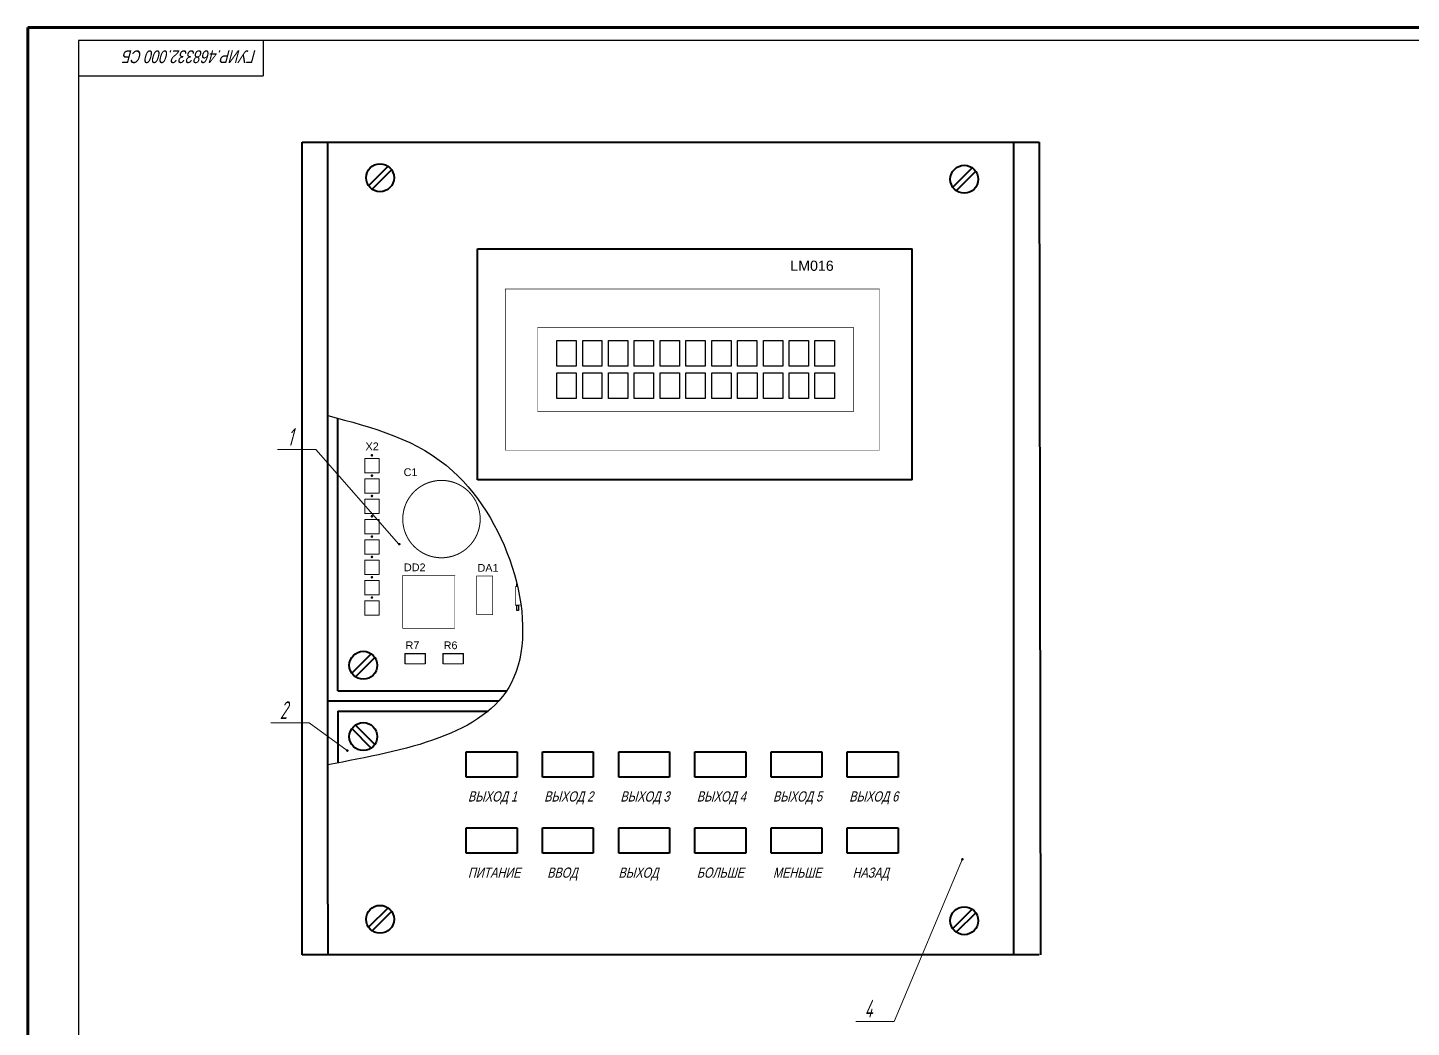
# Model space of a CAD drawing. Header units: millimetres. Extents: x 4478846 to 4492776, y 3796523 to 3799112.
# Drawn here: x 4485722 to 4486266, y 3797871 to 3798265 of the extents above; entities that cross this region are included whole.
import ezdxf
from ezdxf.enums import TextEntityAlignment as Align

# ---------------------------------------------------------------- set-up
doc = ezdxf.new("R2010")
doc.units = ezdxf.units.MM
doc.layers.get('0').update_dxf_attribs({"lineweight": 25})
for name, color, linetype, lineweight in [('1', 1, 'Continuous', 40), ('dim', 7, 'Continuous', 20), ('Рамка', 7, 'Continuous', 60)]:
    doc.layers.add(name, color=color, linetype=linetype, lineweight=lineweight)
for name, color, linetype in [('Mechanical16', 56, 'Continuous'), ('Mechanical4', 56, 'Continuous'), ('MultiLayer', 9, 'Continuous'), ('TopOverlay', 2, 'Continuous')]:
    doc.layers.add(name, color=color, linetype=linetype)
doc.styles.add('7', font='gostw.shx', dxfattribs={"width": 0.75, "oblique": 15, "height": 7})
doc.styles.add('ESKD', font='standarteskd.shx', dxfattribs={"width": 0.8, "oblique": 15})
doc.styles.get("Standard").update_dxf_attribs({"font": 'arial.ttf'})

msp = doc.modelspace()

# ---------------------------------------------------------------- linework, layer by layer
for p, q in [((4486556.7644, 3798259.5109), (4485741.7644, 3798259.5109)), ((4485741.7644, 3798259.5109), (4485741.7644, 3797675.5109)), ((4485814.53288, 3798245.5109), (4485814.53288, 3798259.5109)), ((4485741.7644, 3798245.5109), (4485814.51036, 3798245.5109))]:
    msp.add_line(p, q)
msp.add_spline([(4485839.86421, 3798111.76657), (4485889.15939, 3798089.90414), (4485912.1643, 3798006.60126), (4485839.86421, 3797974.23917)], degree=3)
at = {"layer": '1'}
for p, q in [((4485829.86421, 3797899.39844), (4485829.86421, 3798219.39844)), ((4485829.86421, 3798219.39844), (4485839.86421, 3798219.39844)), ((4485839.86421, 3798219.39844), (4486119.86421, 3798219.39844)), ((4485839.86421, 3798199.39844), (4485839.86421, 3798219.39844)), ((4486109.78525, 3798219.38013), (4486109.78525, 3797899.39844)), ((4486119.86421, 3798219.39844), (4486120.48921, 3797899.39844)), ((4485863.60637, 3798209.92981), (4485855.95784, 3798202.28129)), ((4485865.02058, 3798208.5156), (4485857.37205, 3798200.86707)), ((4486093.52848, 3798209.36463), (4486085.87995, 3798201.7161)), ((4486094.94269, 3798207.95042), (4486087.29416, 3798200.30189)), ((4485839.86421, 3797919.39844), (4485839.86421, 3798199.39844)), ((4485898.86256, 3798086.39844), (4485898.86256, 3798177.39844)), ((4485898.86256, 3798177.39844), (4486069.86256, 3798177.39844)), ((4486069.86256, 3798086.39844), (4486069.86256, 3798177.39844)), ((4485843.86421, 3798003.39844), (4485843.86421, 3798110.71332)), ((4486069.86256, 3798086.39844), (4485898.86256, 3798086.39844)), ((4485856.98137, 3798017.96468), (4485849.33284, 3798010.31615)), ((4485858.39558, 3798016.55047), (4485850.74705, 3798008.90194)), ((4485839.86421, 3797999.39844), (4485907.18718, 3797999.39844)), ((4485843.86421, 3798003.39844), (4485910.28788, 3798003.39844)), ((4485843.86421, 3797995.39844), (4485843.86421, 3797974.9926)), ((4485843.86421, 3797995.39844), (4485903.02161, 3797995.39844)), ((4485856.98137, 3797980.8322), (4485849.33284, 3797988.48073)), ((4485858.39558, 3797982.24641), (4485850.74705, 3797989.89494)), ((4485894.40072, 3797969.39844), (4485894.40072, 3797979.39844)), ((4485894.40072, 3797979.39844), (4485914.40072, 3797979.39844)), ((4485914.40072, 3797979.39844), (4485914.40072, 3797969.39844)), ((4485924.40072, 3797969.39844), (4485924.40072, 3797979.39844)), ((4485924.40072, 3797979.39844), (4485944.40072, 3797979.39844)), ((4485944.40072, 3797979.39844), (4485944.40072, 3797969.39844)), ((4485954.40072, 3797969.39844), (4485954.40072, 3797979.39844)), ((4485954.40072, 3797979.39844), (4485974.40072, 3797979.39844)), ((4485974.40072, 3797979.39844), (4485974.40072, 3797969.39844)), ((4485984.40072, 3797969.39844), (4485984.40072, 3797979.39844)), ((4485984.40072, 3797979.39844), (4486004.40072, 3797979.39844)), ((4486004.40072, 3797979.39844), (4486004.40072, 3797969.39844)), ((4486014.40072, 3797969.39844), (4486014.40072, 3797979.39844)), ((4486014.40072, 3797979.39844), (4486034.40072, 3797979.39844)), ((4486034.40072, 3797979.39844), (4486034.40072, 3797969.39844)), ((4486044.40072, 3797969.39844), (4486044.40072, 3797979.39844)), ((4486044.40072, 3797979.39844), (4486064.40072, 3797979.39844)), ((4486064.40072, 3797979.39844), (4486064.40072, 3797969.39844)), ((4485914.40072, 3797969.39844), (4485894.40072, 3797969.39844)), ((4485944.40072, 3797969.39844), (4485924.40072, 3797969.39844)), ((4485974.40072, 3797969.39844), (4485954.40072, 3797969.39844)), ((4486004.40072, 3797969.39844), (4485984.40072, 3797969.39844)), ((4486034.40072, 3797969.39844), (4486014.40072, 3797969.39844)), ((4486064.40072, 3797969.39844), (4486044.40072, 3797969.39844)), ((4485894.40072, 3797939.39844), (4485894.40072, 3797949.39844)), ((4485894.40072, 3797949.39844), (4485914.40072, 3797949.39844)), ((4485914.40072, 3797949.39844), (4485914.40072, 3797939.39844)), ((4485924.40072, 3797939.39844), (4485924.40072, 3797949.39844)), ((4485924.40072, 3797949.39844), (4485944.40072, 3797949.39844)), ((4485944.40072, 3797949.39844), (4485944.40072, 3797939.39844)), ((4485954.40072, 3797939.39844), (4485954.40072, 3797949.39844)), ((4485954.40072, 3797949.39844), (4485974.40072, 3797949.39844)), ((4485974.40072, 3797949.39844), (4485974.40072, 3797939.39844)), ((4485984.40072, 3797939.39844), (4485984.40072, 3797949.39844)), ((4485984.40072, 3797949.39844), (4486004.40072, 3797949.39844)), ((4486004.40072, 3797949.39844), (4486004.40072, 3797939.39844)), ((4486014.40072, 3797939.39844), (4486014.40072, 3797949.39844)), ((4486014.40072, 3797949.39844), (4486034.40072, 3797949.39844)), ((4486034.40072, 3797949.39844), (4486034.40072, 3797939.39844)), ((4486044.40072, 3797939.39844), (4486044.40072, 3797949.39844)), ((4486044.40072, 3797949.39844), (4486064.40072, 3797949.39844)), ((4486064.40072, 3797949.39844), (4486064.40072, 3797939.39844)), ((4485914.40072, 3797939.39844), (4485894.40072, 3797939.39844)), ((4485944.40072, 3797939.39844), (4485924.40072, 3797939.39844)), ((4485974.40072, 3797939.39844), (4485954.40072, 3797939.39844)), ((4486004.40072, 3797939.39844), (4485984.40072, 3797939.39844)), ((4486034.40072, 3797939.39844), (4486014.40072, 3797939.39844)), ((4486064.40072, 3797939.39844), (4486044.40072, 3797939.39844)), ((4485839.86421, 3797919.39844), (4485839.86421, 3797899.39844)), ((4485863.60637, 3797917.93455), (4485855.95784, 3797910.28602)), ((4485865.02058, 3797916.52033), (4485857.37205, 3797908.8718)), ((4486093.52848, 3797917.36936), (4486085.87995, 3797909.72083)), ((4486094.94269, 3797915.95515), (4486087.29416, 3797908.30662)), ((4485839.86421, 3797899.39844), (4485829.86421, 3797899.39844)), ((4486119.86421, 3797899.39844), (4485839.86421, 3797899.39844))]:
    msp.add_line(p, q, dxfattribs=at)
for centre in [(4485860.48921, 3798205.39844), (4486090.41132, 3798204.83326), (4485853.86421, 3798013.43331), (4485853.86421, 3797985.36357), (4485860.48921, 3797913.40317), (4486090.41132, 3797912.83799)]:
    msp.add_circle(centre, 5.5, dxfattribs=at)
at = {"layer": 'dim'}
for p, q in [((4485820.1474, 3798098.37466), (4485835.1474, 3798098.37466)), ((4485867.80644, 3798061.14212), (4485835.1474, 3798098.37466)), ((4485817.53069, 3797990.80078), (4485832.53069, 3797990.80078)), ((4485847.54668, 3797979.91668), (4485832.53069, 3797990.80078)), ((4486089.78538, 3797937.21054), (4486062.79921, 3797873.22185)), ((4486047.79921, 3797873.22185), (4486062.79921, 3797873.22185))]:
    msp.add_line(p, q, dxfattribs=at)
at = {"layer": 'dim', "const_width": 0.5, "flags": 128}
for points in [[(4485867.80644, 3798061.14212, -1), (4485868.30644, 3798061.14212, -1)], [(4485847.34882, 3797979.84392, -1), (4485847.84882, 3797979.84392, -1)], [(4486089.44686, 3797937.01969, -1), (4486089.94686, 3797937.01969, -1)]]:
    msp.add_lwpolyline(points, format="xyb", close=True, dxfattribs=at)
at = {"layer": 'Mechanical16', "const_width": 0.05}
for points in [[(4485869.35926, 3798048.87842, 1), (4485869.40926, 3798048.87842, 1)], [(4485869.35926, 3798048.87842, 1), (4485869.40926, 3798048.87842, 1)], [(4485889.87921, 3798028.03843, 1), (4485889.92921, 3798028.03843, 1)], [(4485889.87921, 3798028.03843, 1), (4485889.92921, 3798028.03843, 1)]]:
    msp.add_lwpolyline(points, format="xyb", close=True, dxfattribs=at)
at = {"layer": 'Mechanical4'}
for p, q in [((4485930.0626, 3798131.15848), (4485930.0626, 3798141.29008)), ((4485930.0626, 3798141.29008), (4485937.6422, 3798141.29008)), ((4485930.0626, 3798131.15848), (4485930.0626, 3798141.29008)), ((4485930.0626, 3798141.29008), (4485937.6422, 3798141.29008)), ((4485937.6422, 3798141.29008), (4485937.6422, 3798131.15848)), ((4485937.6422, 3798141.29008), (4485937.6422, 3798131.15848)), ((4485940.2226, 3798131.15848), (4485940.2226, 3798141.27048)), ((4485940.2226, 3798141.27048), (4485947.7906, 3798141.27048)), ((4485940.2226, 3798131.15848), (4485940.2226, 3798141.27048)), ((4485940.2226, 3798141.27048), (4485947.7906, 3798141.27048)), ((4485947.7906, 3798141.27048), (4485947.7906, 3798131.15848)), ((4485947.7906, 3798141.27048), (4485947.7906, 3798131.15848)), ((4485950.3826, 3798131.15848), (4485950.3826, 3798141.27308)), ((4485950.3826, 3798141.27308), (4485957.9684, 3798141.27308)), ((4485950.3826, 3798131.15848), (4485950.3826, 3798141.27308)), ((4485950.3826, 3798141.27308), (4485957.9684, 3798141.27308)), ((4485957.9684, 3798141.27308), (4485957.9684, 3798131.15848)), ((4485957.9684, 3798141.27308), (4485957.9684, 3798131.15848)), ((4485960.5426, 3798131.15848), (4485960.5426, 3798141.27588)), ((4485960.5426, 3798141.27588), (4485968.14488, 3798141.27588)), ((4485960.5426, 3798131.15848), (4485960.5426, 3798141.27588)), ((4485960.5426, 3798141.27588), (4485968.14488, 3798141.27588)), ((4485968.14488, 3798141.27588), (4485968.14488, 3798131.15848)), ((4485968.14488, 3798141.27588), (4485968.14488, 3798131.15848)), ((4485970.7026, 3798131.15848), (4485970.7026, 3798141.30908)), ((4485970.7026, 3798141.30908), (4485978.32182, 3798141.30908)), ((4485970.7026, 3798131.15848), (4485970.7026, 3798141.30908)), ((4485970.7026, 3798141.30908), (4485978.32182, 3798141.30908)), ((4485978.32182, 3798141.30908), (4485978.32182, 3798131.15848)), ((4485978.32182, 3798141.30908), (4485978.32182, 3798131.15848)), ((4485980.8626, 3798131.15848), (4485980.8626, 3798141.26468)), ((4485980.8626, 3798141.26468), (4485988.49604, 3798141.26468)), ((4485980.8626, 3798131.15848), (4485980.8626, 3798141.26468)), ((4485980.8626, 3798141.26468), (4485988.49604, 3798141.26468)), ((4485988.49604, 3798141.26468), (4485988.49604, 3798131.15848)), ((4485988.49604, 3798141.26468), (4485988.49604, 3798131.15848)), ((4485991.0226, 3798131.15848), (4485991.0226, 3798141.30568)), ((4485991.0226, 3798141.30568), (4485998.6501, 3798141.30568)), ((4485991.0226, 3798131.15848), (4485991.0226, 3798141.30568)), ((4485991.0226, 3798141.30568), (4485998.6501, 3798141.30568)), ((4485998.6501, 3798141.30568), (4485998.6501, 3798131.15848)), ((4485998.6501, 3798141.30568), (4485998.6501, 3798131.15848)), ((4486001.1826, 3798131.15848), (4486001.1826, 3798141.30988)), ((4486001.1826, 3798141.30988), (4486008.8106, 3798141.30988)), ((4486001.1826, 3798131.15848), (4486001.1826, 3798141.30988)), ((4486001.1826, 3798141.30988), (4486008.8106, 3798141.30988)), ((4486008.8106, 3798141.30988), (4486008.8106, 3798131.15848)), ((4486008.8106, 3798141.30988), (4486008.8106, 3798131.15848)), ((4486011.3426, 3798131.15848), (4486011.3426, 3798141.30188)), ((4486011.3426, 3798141.30188), (4486018.98339, 3798141.30188)), ((4486011.3426, 3798131.15848), (4486011.3426, 3798141.30188)), ((4486011.3426, 3798141.30188), (4486018.98339, 3798141.30188)), ((4486018.98339, 3798141.30188), (4486018.98339, 3798131.15848)), ((4486018.98339, 3798141.30188), (4486018.98339, 3798131.15848)), ((4486021.5026, 3798131.15848), (4486021.5026, 3798141.29848)), ((4486021.5026, 3798141.29848), (4486029.1544, 3798141.29848)), ((4486021.5026, 3798131.15848), (4486021.5026, 3798141.29848)), ((4486021.5026, 3798141.29848), (4486029.1544, 3798141.29848)), ((4486029.1544, 3798141.29848), (4486029.1544, 3798131.15848)), ((4486029.1544, 3798141.29848), (4486029.1544, 3798131.15848)), ((4486031.6626, 3798131.15848), (4486031.6626, 3798141.28668)), ((4486031.6626, 3798141.28668), (4486039.3434, 3798141.28668)), ((4486031.6626, 3798131.15848), (4486031.6626, 3798141.28668)), ((4486031.6626, 3798141.28668), (4486039.3434, 3798141.28668)), ((4486039.3434, 3798141.28668), (4486039.3434, 3798131.15848)), ((4486039.3434, 3798141.28668), (4486039.3434, 3798131.15848)), ((4485937.6422, 3798131.15848), (4485930.0626, 3798131.15848)), ((4485937.6422, 3798131.15848), (4485930.0626, 3798131.15848)), ((4485947.7906, 3798131.15848), (4485940.2226, 3798131.15848)), ((4485947.7906, 3798131.15848), (4485940.2226, 3798131.15848)), ((4485957.9684, 3798131.15848), (4485950.3826, 3798131.15848)), ((4485957.9684, 3798131.15848), (4485950.3826, 3798131.15848)), ((4485968.14488, 3798131.15848), (4485960.5426, 3798131.15848)), ((4485968.14488, 3798131.15848), (4485960.5426, 3798131.15848)), ((4485978.32182, 3798131.15848), (4485970.7026, 3798131.15848)), ((4485978.32182, 3798131.15848), (4485970.7026, 3798131.15848)), ((4485988.49604, 3798131.15848), (4485980.8626, 3798131.15848)), ((4485988.49604, 3798131.15848), (4485980.8626, 3798131.15848)), ((4485998.6501, 3798131.15848), (4485991.0226, 3798131.15848)), ((4485998.6501, 3798131.15848), (4485991.0226, 3798131.15848)), ((4486008.8106, 3798131.15848), (4486001.1826, 3798131.15848)), ((4486008.8106, 3798131.15848), (4486001.1826, 3798131.15848)), ((4486018.98339, 3798131.15848), (4486011.3426, 3798131.15848)), ((4486018.98339, 3798131.15848), (4486011.3426, 3798131.15848)), ((4486029.1544, 3798131.15848), (4486021.5026, 3798131.15848)), ((4486029.1544, 3798131.15848), (4486021.5026, 3798131.15848)), ((4486039.3434, 3798131.15848), (4486031.6626, 3798131.15848)), ((4486039.3434, 3798131.15848), (4486031.6626, 3798131.15848)), ((4485930.0626, 3798118.45848), (4485930.0626, 3798128.58208)), ((4485930.0626, 3798128.58208), (4485937.6462, 3798128.58208)), ((4485930.0626, 3798118.45848), (4485930.0626, 3798128.58208)), ((4485930.0626, 3798128.58208), (4485937.6462, 3798128.58208)), ((4485937.6462, 3798128.58208), (4485937.6462, 3798118.45848)), ((4485937.6462, 3798128.58208), (4485937.6462, 3798118.45848)), ((4485940.2226, 3798118.45848), (4485940.2226, 3798128.57688)), ((4485940.2226, 3798128.57688), (4485947.8108, 3798128.57688)), ((4485940.2226, 3798118.45848), (4485940.2226, 3798128.57688)), ((4485940.2226, 3798128.57688), (4485947.8108, 3798128.57688)), ((4485947.8108, 3798128.57688), (4485947.8108, 3798118.45848)), ((4485947.8108, 3798128.57688), (4485947.8108, 3798118.45848)), ((4485950.3826, 3798118.45848), (4485950.3826, 3798128.60388)), ((4485950.3826, 3798128.60388), (4485957.9948, 3798128.60388)), ((4485950.3826, 3798118.45848), (4485950.3826, 3798128.60388)), ((4485950.3826, 3798128.60388), (4485957.9948, 3798128.60388)), ((4485957.9948, 3798128.60388), (4485957.9948, 3798118.45848)), ((4485957.9948, 3798128.60388), (4485957.9948, 3798118.45848)), ((4485960.5426, 3798118.45848), (4485960.5426, 3798128.55808)), ((4485960.5426, 3798128.55808), (4485968.14486, 3798128.55808)), ((4485960.5426, 3798118.45848), (4485960.5426, 3798128.55808)), ((4485960.5426, 3798128.55808), (4485968.14486, 3798128.55808)), ((4485968.14486, 3798128.55808), (4485968.14486, 3798118.45848)), ((4485968.14486, 3798128.55808), (4485968.14486, 3798118.45848)), ((4485970.7026, 3798118.45848), (4485970.7026, 3798128.56248)), ((4485970.7026, 3798128.56248), (4485978.3193, 3798128.56248)), ((4485970.7026, 3798118.45848), (4485970.7026, 3798128.56248)), ((4485970.7026, 3798128.56248), (4485978.3193, 3798128.56248)), ((4485978.3193, 3798128.56248), (4485978.3193, 3798118.45848)), ((4485978.3193, 3798128.56248), (4485978.3193, 3798118.45848)), ((4485980.8626, 3798118.45848), (4485980.8626, 3798128.54388)), ((4485980.8626, 3798128.54388), (4485988.49576, 3798128.54388)), ((4485980.8626, 3798118.45848), (4485980.8626, 3798128.54388)), ((4485980.8626, 3798128.54388), (4485988.49576, 3798128.54388)), ((4485988.49576, 3798128.54388), (4485988.49576, 3798118.45848)), ((4485988.49576, 3798128.54388), (4485988.49576, 3798118.45848)), ((4485991.0226, 3798118.45848), (4485991.0226, 3798128.54748)), ((4485991.0226, 3798128.54748), (4485998.6718, 3798128.54748)), ((4485991.0226, 3798118.45848), (4485991.0226, 3798128.54748)), ((4485991.0226, 3798128.54748), (4485998.6718, 3798128.54748)), ((4485998.6718, 3798128.54748), (4485998.6718, 3798118.45848)), ((4485998.6718, 3798128.54748), (4485998.6718, 3798118.45848)), ((4486001.1826, 3798118.45848), (4486001.1826, 3798128.54608)), ((4486001.1826, 3798128.54608), (4486008.8494, 3798128.54608)), ((4486001.1826, 3798118.45848), (4486001.1826, 3798128.54608)), ((4486001.1826, 3798128.54608), (4486008.8494, 3798128.54608)), ((4486008.8494, 3798128.54608), (4486008.8494, 3798118.45848)), ((4486008.8494, 3798128.54608), (4486008.8494, 3798118.45848)), ((4486011.3426, 3798118.45848), (4486011.3426, 3798128.61328)), ((4486011.3426, 3798128.61328), (4486018.9672, 3798128.61328)), ((4486011.3426, 3798118.45848), (4486011.3426, 3798128.61328)), ((4486011.3426, 3798128.61328), (4486018.9672, 3798128.61328)), ((4486018.9672, 3798128.61328), (4486018.9672, 3798118.45848)), ((4486018.9672, 3798128.61328), (4486018.9672, 3798118.45848)), ((4486021.5026, 3798118.45848), (4486021.5026, 3798128.57428)), ((4486021.5026, 3798128.57428), (4486029.172, 3798128.57428)), ((4486021.5026, 3798118.45848), (4486021.5026, 3798128.57428)), ((4486021.5026, 3798128.57428), (4486029.172, 3798128.57428)), ((4486029.172, 3798128.57428), (4486029.172, 3798118.45848)), ((4486029.172, 3798128.57428), (4486029.172, 3798118.45848)), ((4486031.6626, 3798118.45848), (4486031.6626, 3798128.59108)), ((4486031.6626, 3798128.59108), (4486039.31959, 3798128.59108)), ((4486031.6626, 3798118.45848), (4486031.6626, 3798128.59108)), ((4486031.6626, 3798128.59108), (4486039.31959, 3798128.59108)), ((4486039.31959, 3798128.59108), (4486039.31959, 3798118.45848)), ((4486039.31959, 3798128.59108), (4486039.31959, 3798118.45848)), ((4485937.6462, 3798118.45848), (4485930.0626, 3798118.45848)), ((4485937.6462, 3798118.45848), (4485930.0626, 3798118.45848)), ((4485947.8108, 3798118.45848), (4485940.2226, 3798118.45848)), ((4485947.8108, 3798118.45848), (4485940.2226, 3798118.45848)), ((4485957.9948, 3798118.45848), (4485950.3826, 3798118.45848)), ((4485957.9948, 3798118.45848), (4485950.3826, 3798118.45848)), ((4485968.14486, 3798118.45848), (4485960.5426, 3798118.45848)), ((4485968.14486, 3798118.45848), (4485960.5426, 3798118.45848)), ((4485978.3193, 3798118.45848), (4485970.7026, 3798118.45848)), ((4485978.3193, 3798118.45848), (4485970.7026, 3798118.45848)), ((4485988.49576, 3798118.45848), (4485980.8626, 3798118.45848)), ((4485988.49576, 3798118.45848), (4485980.8626, 3798118.45848)), ((4485998.6718, 3798118.45848), (4485991.0226, 3798118.45848)), ((4485998.6718, 3798118.45848), (4485991.0226, 3798118.45848)), ((4486008.8494, 3798118.45848), (4486001.1826, 3798118.45848)), ((4486008.8494, 3798118.45848), (4486001.1826, 3798118.45848)), ((4486018.9672, 3798118.45848), (4486011.3426, 3798118.45848)), ((4486018.9672, 3798118.45848), (4486011.3426, 3798118.45848)), ((4486029.172, 3798118.45848), (4486021.5026, 3798118.45848)), ((4486029.172, 3798118.45848), (4486021.5026, 3798118.45848)), ((4486039.31959, 3798118.45848), (4486031.6626, 3798118.45848)), ((4486039.31959, 3798118.45848), (4486031.6626, 3798118.45848))]:
    msp.add_line(p, q, dxfattribs=at)
at = {"layer": 'Mechanical4', "const_width": 0.254}
for points in [[(4485909.7426, 3798161.63845), (4486057.0626, 3798161.63845)], [(4485909.7426, 3798098.13845), (4485909.7426, 3798161.63845)], [(4485909.7426, 3798161.63845), (4486057.0626, 3798161.63845)], [(4485909.7426, 3798098.13845), (4485909.7426, 3798161.63845)], [(4486057.0626, 3798098.13845), (4486057.0626, 3798161.63845)], [(4486057.0626, 3798098.13845), (4486057.0626, 3798161.63845)], [(4485922.4426, 3798146.39845), (4486046.9026, 3798146.39845)], [(4485922.4426, 3798113.37845), (4485922.4426, 3798146.39845)], [(4485922.4426, 3798146.39845), (4486046.9026, 3798146.39845)], [(4485922.4426, 3798113.37845), (4485922.4426, 3798146.39845)], [(4486046.9026, 3798113.37845), (4486046.9026, 3798146.39845)], [(4486046.9026, 3798113.37845), (4486046.9026, 3798146.39845)], [(4485922.4426, 3798113.37845), (4486046.9026, 3798113.37845)], [(4485922.4426, 3798113.37845), (4486046.9026, 3798113.37845)], [(4485909.7426, 3798098.13845), (4486057.0626, 3798098.13845)], [(4485909.7426, 3798098.13845), (4486057.0626, 3798098.13845)]]:
    msp.add_lwpolyline(points, dxfattribs=at)
at = {"layer": 'Mechanical4', "const_width": 0.127}
for points in [[(4485909.6791, 3798161.63845, 1), (4485909.8061, 3798161.63845, 1)], [(4485909.6791, 3798161.63845, 1), (4485909.8061, 3798161.63845, 1)], [(4485909.6791, 3798161.63845, 1), (4485909.8061, 3798161.63845, 1)], [(4485909.6791, 3798161.63845, 1), (4485909.8061, 3798161.63845, 1)], [(4486056.9991, 3798161.63845, 1), (4486057.1261, 3798161.63845, 1)], [(4486056.9991, 3798161.63845, 1), (4486057.1261, 3798161.63845, 1)], [(4486056.9991, 3798161.63845, 1), (4486057.1261, 3798161.63845, 1)], [(4486056.9991, 3798161.63845, 1), (4486057.1261, 3798161.63845, 1)], [(4485922.3791, 3798146.39845, 1), (4485922.5061, 3798146.39845, 1)], [(4485922.3791, 3798146.39845, 1), (4485922.5061, 3798146.39845, 1)], [(4485922.3791, 3798146.39845, 1), (4485922.5061, 3798146.39845, 1)], [(4485922.3791, 3798146.39845, 1), (4485922.5061, 3798146.39845, 1)], [(4486046.8391, 3798146.39845, 1), (4486046.9661, 3798146.39845, 1)], [(4486046.8391, 3798146.39845, 1), (4486046.9661, 3798146.39845, 1)], [(4486046.8391, 3798146.39845, 1), (4486046.9661, 3798146.39845, 1)], [(4486046.8391, 3798146.39845, 1), (4486046.9661, 3798146.39845, 1)], [(4485922.3791, 3798113.37845, 1), (4485922.5061, 3798113.37845, 1)], [(4485922.3791, 3798113.37845, 1), (4485922.5061, 3798113.37845, 1)], [(4485922.3791, 3798113.37845, 1), (4485922.5061, 3798113.37845, 1)], [(4485922.3791, 3798113.37845, 1), (4485922.5061, 3798113.37845, 1)], [(4486046.8391, 3798113.37845, 1), (4486046.9661, 3798113.37845, 1)], [(4486046.8391, 3798113.37845, 1), (4486046.9661, 3798113.37845, 1)], [(4486046.8391, 3798113.37845, 1), (4486046.9661, 3798113.37845, 1)], [(4486046.8391, 3798113.37845, 1), (4486046.9661, 3798113.37845, 1)], [(4485909.6791, 3798098.13845, 1), (4485909.8061, 3798098.13845, 1)], [(4485909.6791, 3798098.13845, 1), (4485909.8061, 3798098.13845, 1)], [(4485909.6791, 3798098.13845, 1), (4485909.8061, 3798098.13845, 1)], [(4485909.6791, 3798098.13845, 1), (4485909.8061, 3798098.13845, 1)], [(4486056.9991, 3798098.13845, 1), (4486057.1261, 3798098.13845, 1)], [(4486056.9991, 3798098.13845, 1), (4486057.1261, 3798098.13845, 1)], [(4486056.9991, 3798098.13845, 1), (4486057.1261, 3798098.13845, 1)], [(4486056.9991, 3798098.13845, 1), (4486057.1261, 3798098.13845, 1)]]:
    msp.add_lwpolyline(points, format="xyb", close=True, dxfattribs=at)
at = {"layer": 'TopOverlay'}
for p, q in [((4485914.28861, 3798044.47444), (4485914.28861, 3798045.68535)), ((4485914.28861, 3798044.47444), (4485914.28861, 3798045.68535)), ((4485914.57469, 3798044.47444), (4485914.28861, 3798044.47444)), ((4485914.57469, 3798044.47444), (4485914.28861, 3798044.47444)), ((4485914.28861, 3798035.02564), (4485914.28861, 3798037.05764)), ((4485914.28861, 3798037.05764), (4485914.99981, 3798037.05764)), ((4485914.28861, 3798035.02564), (4485914.28861, 3798037.05764)), ((4485914.28861, 3798037.05764), (4485914.99981, 3798037.05764)), ((4485914.99981, 3798035.02564), (4485914.28861, 3798035.02564)), ((4485914.99981, 3798035.02564), (4485914.28861, 3798035.02564)), ((4485914.99981, 3798037.05764), (4485914.99981, 3798035.02564)), ((4485914.99981, 3798037.05764), (4485914.99981, 3798035.02564))]:
    msp.add_line(p, q, dxfattribs=at)
for points, const_width in [([(4485854.4642, 3798089.19848), (4485854.4642, 3798094.79847)], 0.4), ([(4485854.4642, 3798094.79847), (4485860.06419, 3798094.79847)], 0.4), ([(4485860.06419, 3798089.19848), (4485860.06419, 3798094.79847)], 0.4), ([(4485854.4642, 3798089.19848), (4485860.06419, 3798089.19848)], 0.4), ([(4485854.4642, 3798086.79848), (4485860.06419, 3798086.79848)], 0.4), ([(4485854.4642, 3798081.19839), (4485854.4642, 3798086.79848)], 0.4), ([(4485860.06419, 3798081.1985), (4485860.06419, 3798086.79848)], 0.4), ([(4485854.4642, 3798081.1985), (4485860.06419, 3798081.1985)], 0.4), ([(4485854.4642, 3798078.7984), (4485860.06419, 3798078.7984)], 0.4), ([(4485854.4642, 3798073.19841), (4485854.4642, 3798078.7984)], 0.4), ([(4485860.06419, 3798073.19841), (4485860.06419, 3798078.7984)], 0.4), ([(4485854.4642, 3798073.19841), (4485860.06419, 3798073.19841)], 0.4), ([(4485854.4642, 3798070.79841), (4485860.06419, 3798070.79841)], 0.4), ([(4485854.4642, 3798065.19843), (4485854.4642, 3798070.79841)], 0.4), ([(4485860.06419, 3798065.19843), (4485860.06419, 3798070.79841)], 0.4), ([(4485854.4642, 3798065.19843), (4485860.06419, 3798065.19843)], 0.4), ([(4485854.4642, 3798062.79843), (4485860.06419, 3798062.79843)], 0.4), ([(4485854.4642, 3798057.19844), (4485854.4642, 3798062.79843)], 0.4), ([(4485860.06419, 3798057.19844), (4485860.06419, 3798062.79843)], 0.4), ([(4485854.4642, 3798057.19844), (4485860.06419, 3798057.19844)], 0.4), ([(4485854.4642, 3798049.19846), (4485854.4642, 3798054.79845)], 0.4), ([(4485854.4642, 3798054.79845), (4485860.06419, 3798054.79845)], 0.4), ([(4485860.06419, 3798049.19846), (4485860.06419, 3798054.79845)], 0.4), ([(4485854.4642, 3798049.19846), (4485860.06419, 3798049.19846)], 0.4), ([(4485869.38426, 3798048.87842), (4485889.90421, 3798048.87842)], 0.254), ([(4485869.38426, 3798028.03843), (4485869.38426, 3798048.87842)], 0.254), ([(4485889.90421, 3798028.03843), (4485889.90421, 3798048.87842)], 0.254), ([(4485898.45425, 3798033.37842), (4485898.45425, 3798048.61842)], 0.254), ([(4485898.45425, 3798048.61842), (4485904.80425, 3798048.61842)], 0.254), ([(4485904.80425, 3798033.37842), (4485904.80425, 3798048.61842)], 0.254), ([(4485854.4642, 3798041.19847), (4485854.4642, 3798046.79846)], 0.4), ([(4485854.4642, 3798046.79846), (4485860.06419, 3798046.79846)], 0.4), ([(4485860.06419, 3798041.19847), (4485860.06419, 3798046.79846)], 0.4), ([(4485913.73022, 3798037.16008), (4485913.73022, 3798044.37205)], 0.254), ([(4485913.73022, 3798044.37205), (4485914.59807, 3798044.37205)], 0.254), ([(4485913.73022, 3798044.37205), (4485914.59807, 3798044.37205)], 0.254), ([(4485854.4642, 3798041.19847), (4485860.06419, 3798041.19847)], 0.4), ([(4485854.4642, 3798033.19849), (4485854.4642, 3798038.79848)], 0.4), ([(4485854.4642, 3798038.79848), (4485860.06419, 3798038.79848)], 0.4), ([(4485860.06419, 3798033.19849), (4485860.06419, 3798038.79848)], 0.4), ([(4485854.4642, 3798033.19849), (4485860.06419, 3798033.19849)], 0.4), ([(4485898.45425, 3798033.37842), (4485904.80425, 3798033.37842)], 0.254), ([(4485913.73022, 3798037.16008), (4485915.91846, 3798037.16008)], 0.254), ([(4485913.73022, 3798037.16008), (4485915.91846, 3798037.16008)], 0.254), ([(4485869.38426, 3798028.03843), (4485889.90421, 3798028.03843)], 0.254), ([(4485870.26422, 3798017.99842), (4485878.2642, 3798017.99842)], 0.508), ([(4485870.26422, 3798013.99843), (4485870.26422, 3798017.99842)], 0.508), ([(4485878.2642, 3798013.99843), (4485878.2642, 3798017.99842)], 0.508), ([(4485885.26424, 3798017.99842), (4485893.26422, 3798017.99842)], 0.508), ([(4485885.26424, 3798013.99843), (4485885.26424, 3798017.99842)], 0.508), ([(4485893.26422, 3798013.99843), (4485893.26422, 3798017.99842)], 0.508), ([(4485870.26422, 3798013.99843), (4485878.2642, 3798013.99843)], 0.508), ([(4485885.26424, 3798013.99843), (4485893.26422, 3798013.99843)], 0.508)]:
    msp.add_lwpolyline(points, dxfattribs=dict(at, const_width=const_width))
for points, const_width in [([(4485854.3642, 3798094.79847, 1), (4485854.5642, 3798094.79847, 1)], 0.2), ([(4485854.3642, 3798094.79847, 1), (4485854.5642, 3798094.79847, 1)], 0.2), ([(4485857.51421, 3798096.09844, 1), (4485857.0142, 3798096.09844, 1)], 0.5), ([(4485856.88921, 3798096.09844, 1), (4485857.1392, 3798096.09844, 1)], 0.25), ([(4485857.38921, 3798096.09844, 1), (4485857.63921, 3798096.09844, 1)], 0.25), ([(4485859.96419, 3798094.79847, 1), (4485860.16419, 3798094.79847, 1)], 0.2), ([(4485859.96419, 3798094.79847, 1), (4485860.16419, 3798094.79847, 1)], 0.2), ([(4485854.3642, 3798089.19848, 1), (4485854.5642, 3798089.19848, 1)], 0.2), ([(4485854.3642, 3798089.19848, 1), (4485854.5642, 3798089.19848, 1)], 0.2), ([(4485854.3642, 3798086.79848, 1), (4485854.5642, 3798086.79848, 1)], 0.2), ([(4485854.3642, 3798086.79848, 1), (4485854.5642, 3798086.79848, 1)], 0.2), ([(4485857.51421, 3798088.09844, 1), (4485857.0142, 3798088.09844, 1)], 0.5), ([(4485856.88921, 3798088.09844, 1), (4485857.1392, 3798088.09844, 1)], 0.25), ([(4485857.38921, 3798088.09844, 1), (4485857.63921, 3798088.09844, 1)], 0.25), ([(4485859.96419, 3798089.19848, 1), (4485860.16419, 3798089.19848, 1)], 0.2), ([(4485859.96419, 3798089.19848, 1), (4485860.16419, 3798089.19848, 1)], 0.2), ([(4485859.96419, 3798086.79848, 1), (4485860.16419, 3798086.79848, 1)], 0.2), ([(4485859.96419, 3798086.79848, 1), (4485860.16419, 3798086.79848, 1)], 0.2), ([(4485899.88421, 3798070.99844, 1), (4485869.40421, 3798070.99844, 1)], 0.4), ([(4485854.3642, 3798081.1985, 1), (4485854.5642, 3798081.1985, 1)], 0.2), ([(4485854.3642, 3798081.19839, 1), (4485854.5642, 3798081.19839, 1)], 0.2), ([(4485859.96419, 3798081.1985, 1), (4485860.16419, 3798081.1985, 1)], 0.2), ([(4485859.96419, 3798081.1985, 1), (4485860.16419, 3798081.1985, 1)], 0.2), ([(4485854.3642, 3798078.7984, 1), (4485854.5642, 3798078.7984, 1)], 0.2), ([(4485854.3642, 3798078.7984, 1), (4485854.5642, 3798078.7984, 1)], 0.2), ([(4485857.51421, 3798080.09844, 1), (4485857.0142, 3798080.09844, 1)], 0.5), ([(4485856.88921, 3798080.09844, 1), (4485857.1392, 3798080.09844, 1)], 0.25), ([(4485857.38921, 3798080.09844, 1), (4485857.63921, 3798080.09844, 1)], 0.25), ([(4485859.96419, 3798078.7984, 1), (4485860.16419, 3798078.7984, 1)], 0.2), ([(4485859.96419, 3798078.7984, 1), (4485860.16419, 3798078.7984, 1)], 0.2), ([(4485854.3642, 3798073.19841, 1), (4485854.5642, 3798073.19841, 1)], 0.2), ([(4485854.3642, 3798073.19841, 1), (4485854.5642, 3798073.19841, 1)], 0.2), ([(4485854.3642, 3798070.79841, 1), (4485854.5642, 3798070.79841, 1)], 0.2), ([(4485854.3642, 3798070.79841, 1), (4485854.5642, 3798070.79841, 1)], 0.2), ([(4485857.51421, 3798072.09844, 1), (4485857.0142, 3798072.09844, 1)], 0.5), ([(4485856.88921, 3798072.09844, 1), (4485857.1392, 3798072.09844, 1)], 0.25), ([(4485857.38921, 3798072.09844, 1), (4485857.63921, 3798072.09844, 1)], 0.25), ([(4485859.96419, 3798073.19841, 1), (4485860.16419, 3798073.19841, 1)], 0.2), ([(4485859.96419, 3798073.19841, 1), (4485860.16419, 3798073.19841, 1)], 0.2), ([(4485859.96419, 3798070.79841, 1), (4485860.16419, 3798070.79841, 1)], 0.2), ([(4485859.96419, 3798070.79841, 1), (4485860.16419, 3798070.79841, 1)], 0.2), ([(4485869.30421, 3798070.99844, 1), (4485869.50421, 3798070.99844, 1)], 0.2), ([(4485899.78421, 3798070.99844, 1), (4485899.98421, 3798070.99844, 1)], 0.2), ([(4485854.3642, 3798065.19843, 1), (4485854.5642, 3798065.19843, 1)], 0.2), ([(4485854.3642, 3798065.19843, 1), (4485854.5642, 3798065.19843, 1)], 0.2), ([(4485859.96419, 3798065.19843, 1), (4485860.16419, 3798065.19843, 1)], 0.2), ([(4485859.96419, 3798065.19843, 1), (4485860.16419, 3798065.19843, 1)], 0.2), ([(4485854.3642, 3798062.79843, 1), (4485854.5642, 3798062.79843, 1)], 0.2), ([(4485854.3642, 3798062.79843, 1), (4485854.5642, 3798062.79843, 1)], 0.2), ([(4485857.51421, 3798064.09844, 1), (4485857.0142, 3798064.09844, 1)], 0.5), ([(4485856.88921, 3798064.09844, 1), (4485857.1392, 3798064.09844, 1)], 0.25), ([(4485857.38921, 3798064.09844, 1), (4485857.63921, 3798064.09844, 1)], 0.25), ([(4485859.96419, 3798062.79843, 1), (4485860.16419, 3798062.79843, 1)], 0.2), ([(4485859.96419, 3798062.79843, 1), (4485860.16419, 3798062.79843, 1)], 0.2), ([(4485854.3642, 3798057.19844, 1), (4485854.5642, 3798057.19844, 1)], 0.2), ([(4485854.3642, 3798057.19844, 1), (4485854.5642, 3798057.19844, 1)], 0.2), ([(4485854.3642, 3798054.79845, 1), (4485854.5642, 3798054.79845, 1)], 0.2), ([(4485854.3642, 3798054.79845, 1), (4485854.5642, 3798054.79845, 1)], 0.2), ([(4485857.51421, 3798056.09844, 1), (4485857.0142, 3798056.09844, 1)], 0.5), ([(4485856.88921, 3798056.09844, 1), (4485857.1392, 3798056.09844, 1)], 0.25), ([(4485857.38921, 3798056.09844, 1), (4485857.63921, 3798056.09844, 1)], 0.25), ([(4485859.96419, 3798057.19844, 1), (4485860.16419, 3798057.19844, 1)], 0.2), ([(4485859.96419, 3798057.19844, 1), (4485860.16419, 3798057.19844, 1)], 0.2), ([(4485859.96419, 3798054.79845, 1), (4485860.16419, 3798054.79845, 1)], 0.2), ([(4485859.96419, 3798054.79845, 1), (4485860.16419, 3798054.79845, 1)], 0.2), ([(4485854.3642, 3798049.19846, 1), (4485854.5642, 3798049.19846, 1)], 0.2), ([(4485854.3642, 3798049.19846, 1), (4485854.5642, 3798049.19846, 1)], 0.2), ([(4485857.51421, 3798048.09844, 1), (4485857.0142, 3798048.09844, 1)], 0.5), ([(4485856.88921, 3798048.09844, 1), (4485857.1392, 3798048.09844, 1)], 0.25), ([(4485857.38921, 3798048.09844, 1), (4485857.63921, 3798048.09844, 1)], 0.25), ([(4485859.96419, 3798049.19846, 1), (4485860.16419, 3798049.19846, 1)], 0.2), ([(4485859.96419, 3798049.19846, 1), (4485860.16419, 3798049.19846, 1)], 0.2), ([(4485889.87921, 3798048.87842, 1), (4485889.92921, 3798048.87842, 1)], 0.254), ([(4485889.87921, 3798048.87842, 1), (4485889.92921, 3798048.87842, 1)], 0.254), ([(4485898.39075, 3798048.61842, 1), (4485898.51775, 3798048.61842, 1)], 0.127), ([(4485898.39075, 3798048.61842, 1), (4485898.51775, 3798048.61842, 1)], 0.127), ([(4485904.74075, 3798048.61842, 1), (4485904.86775, 3798048.61842, 1)], 0.127), ([(4485904.74075, 3798048.61842, 1), (4485904.86775, 3798048.61842, 1)], 0.127), ([(4485854.3642, 3798046.79846, 1), (4485854.5642, 3798046.79846, 1)], 0.2), ([(4485854.3642, 3798046.79846, 1), (4485854.5642, 3798046.79846, 1)], 0.2), ([(4485859.96419, 3798046.79846, 1), (4485860.16419, 3798046.79846, 1)], 0.2), ([(4485859.96419, 3798046.79846, 1), (4485860.16419, 3798046.79846, 1)], 0.2), ([(4485913.65402, 3798044.37205, 1), (4485913.80642, 3798044.37205, 1)], 0.254), ([(4485913.65402, 3798044.37205, 1), (4485913.80642, 3798044.37205, 1)], 0.254), ([(4485913.65402, 3798044.37205, 1), (4485913.80642, 3798044.37205, 1)], 0.254), ([(4485854.3642, 3798041.19847, 1), (4485854.5642, 3798041.19847, 1)], 0.2), ([(4485854.3642, 3798041.19847, 1), (4485854.5642, 3798041.19847, 1)], 0.2), ([(4485854.3642, 3798038.79848, 1), (4485854.5642, 3798038.79848, 1)], 0.2), ([(4485854.3642, 3798038.79848, 1), (4485854.5642, 3798038.79848, 1)], 0.2), ([(4485857.51421, 3798040.09844, 1), (4485857.0142, 3798040.09844, 1)], 0.5), ([(4485856.88921, 3798040.09844, 1), (4485857.1392, 3798040.09844, 1)], 0.25), ([(4485857.38921, 3798040.09844, 1), (4485857.63921, 3798040.09844, 1)], 0.25), ([(4485859.96419, 3798041.19847, 1), (4485860.16419, 3798041.19847, 1)], 0.2), ([(4485859.96419, 3798041.19847, 1), (4485860.16419, 3798041.19847, 1)], 0.2), ([(4485859.96419, 3798038.79848, 1), (4485860.16419, 3798038.79848, 1)], 0.2), ([(4485859.96419, 3798038.79848, 1), (4485860.16419, 3798038.79848, 1)], 0.2), ([(4485854.3642, 3798033.19849, 1), (4485854.5642, 3798033.19849, 1)], 0.2), ([(4485854.3642, 3798033.19849, 1), (4485854.5642, 3798033.19849, 1)], 0.2), ([(4485859.96419, 3798033.19849, 1), (4485860.16419, 3798033.19849, 1)], 0.2), ([(4485859.96419, 3798033.19849, 1), (4485860.16419, 3798033.19849, 1)], 0.2), ([(4485898.39075, 3798033.37842, 1), (4485898.51775, 3798033.37842, 1)], 0.127), ([(4485898.39075, 3798033.37842, 1), (4485898.51775, 3798033.37842, 1)], 0.127), ([(4485904.74075, 3798033.37842, 1), (4485904.86775, 3798033.37842, 1)], 0.127), ([(4485904.74075, 3798033.37842, 1), (4485904.86775, 3798033.37842, 1)], 0.127), ([(4485913.65402, 3798037.16008, 1), (4485913.80642, 3798037.16008, 1)], 0.254), ([(4485913.65402, 3798037.16008, 1), (4485913.80642, 3798037.16008, 1)], 0.254), ([(4485913.65402, 3798037.16008, 1), (4485913.80642, 3798037.16008, 1)], 0.254), ([(4485869.35926, 3798028.03843, 1), (4485869.40926, 3798028.03843, 1)], 0.254), ([(4485869.35926, 3798028.03843, 1), (4485869.40926, 3798028.03843, 1)], 0.254), ([(4485870.13722, 3798017.99842, 1), (4485870.39122, 3798017.99842, 1)], 0.254), ([(4485870.13722, 3798017.99842, 1), (4485870.39122, 3798017.99842, 1)], 0.254), ([(4485878.1372, 3798017.99842, 1), (4485878.3912, 3798017.99842, 1)], 0.254), ([(4485878.1372, 3798017.99842, 1), (4485878.3912, 3798017.99842, 1)], 0.254), ([(4485885.13724, 3798017.99842, 1), (4485885.39124, 3798017.99842, 1)], 0.254), ([(4485885.13724, 3798017.99842, 1), (4485885.39124, 3798017.99842, 1)], 0.254), ([(4485893.13722, 3798017.99842, 1), (4485893.39122, 3798017.99842, 1)], 0.254), ([(4485893.13722, 3798017.99842, 1), (4485893.39122, 3798017.99842, 1)], 0.254)]:
    msp.add_lwpolyline(points, format="xyb", close=True, dxfattribs=dict(at, const_width=const_width))
at = {"layer": 'Рамка'}
for q in [(4485721.7644, 3797670.5109), (4486315.7644, 3798264.5109)]:
    msp.add_line((4485721.7644, 3798264.5109), q, dxfattribs=at)

# ---------------------------------------------------------------- texts
at = {"insert": (4485811.83414, 3798250.55776), "char_height": 5, "attachment_point": 1, "rotation": 180, "style": 'ESKD'}
msp.add_mtext_dynamic_manual_height_columns('ГУИР.468332.000 СБ', width=101.2474268, gutter_width=20, heights=[0], dxfattribs=at)
at = {"insert": (4486021.95754, 3798172.76086), "char_height": 4, "attachment_point": 1}
msp.add_mtext_dynamic_manual_height_columns('LM016', width=40.9117523, gutter_width=12.5, heights=[0], dxfattribs=at)
at = {"layer": '1', "style": '7', "oblique": 15, "width": 0.75}
for s, p in [('1', (4485825.05276, 3798099.87466)), ('2', (4485822.43605, 3797992.30078)), ('4', (4486052.70458, 3797874.72185))]:
    msp.add_text(s, height=7, dxfattribs=at).set_placement(p, align=Align.CENTER)
at = {"layer": 'MultiLayer', "lineweight": -2, "char_height": 4, "attachment_point": 1, "style": 'ESKD'}
for s, insert in [('\\A1;\\pxi-1.7082,l2.7082,t2.7082;ВЫХОД 1', (4485891.07098, 3797963.78303)), ('\\A1;\\pxi-1.7082,l2.7082,t2.7082;ВЫХОД 2', (4485921.07098, 3797963.78303)), ('\\A1;\\pxi-1.7082,l2.7082,t2.7082;ВЫХОД 3', (4485951.07098, 3797963.78303)), ('\\A1;\\pxi-1.7082,l2.7082,t2.7082;ВЫХОД 4', (4485981.14945, 3797963.78303)), ('\\A1;\\pxi-1.7082,l2.7082,t2.7082;ВЫХОД 5', (4486011.14945, 3797963.78303)), ('\\A1;\\pxi-1.7082,l2.7082,t2.7082;ВЫХОД 6', (4486041.14945, 3797963.78303)), ('\\A1;\\pxi-1.7082,l2.7082,t2.7082;ПИТАНИЕ', (4485891.07098, 3797933.78303)), ('\\A1;\\pxi-1.7082,l2.7082,t2.7082; ВВОД', (4485921.07098, 3797933.78303)), ('\\A1;\\pxi-1.7082,l2.7082,t2.7082; ВЫХОД', (4485949.11954, 3797933.78303)), ('\\A1;\\pxi-1.7082,l2.7082,t2.7082;БОЛЬШЕ', (4485981.14945, 3797933.78303)), ('\\A1;\\pxi-1.7082,l2.7082,t2.7082;МЕНЬШЕ', (4486011.14945, 3797933.78303)), ('\\A1;\\pxi-1.7082,l2.7082,t2.7082;НАЗАД', (4486042.4554, 3797933.78303))]:
    msp.add_mtext_dynamic_manual_height_columns(s, width=187.5961338, gutter_width=50, heights=[52], dxfattribs=dict(at, insert=insert))
at = {"layer": 'TopOverlay'}
for s, p in [('X2', (4485854.74961, 3798098.11984)), ('C1', (4485869.73441, 3798087.94024)), ('DD2', (4485869.86481, 3798050.46984)), ('DA1', (4485898.83521, 3798050.26944)), ('R7', (4485870.51161, 3798019.78304)), ('R6', (4485885.51161, 3798019.78304))]:
    msp.add_text(s, height=3.048, dxfattribs=at).set_placement(p)

doc.saveas('drawing.dxf')
